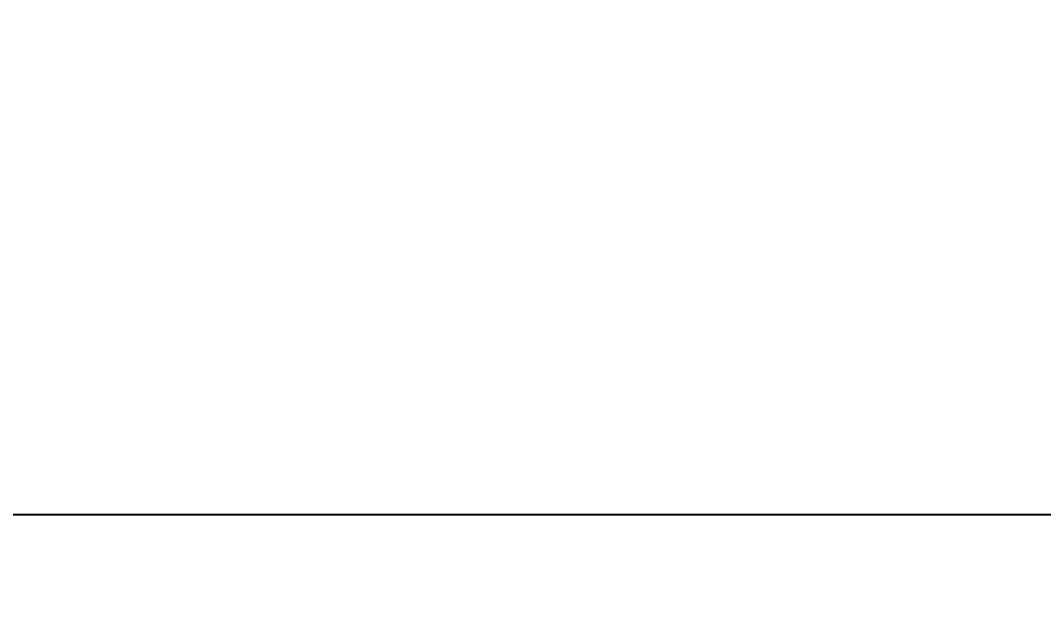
# Model space of a CAD drawing. Header units: millimetres. Extents: x 2 to 418, y 2 to 295.
# Drawn here: x 169.13 to 196.05, y 241.63 to 256.97 of the extents above; entities that cross this region are included whole.
import ezdxf

# ---------------------------------------------------------------- set-up
doc = ezdxf.new("R2010")
doc.units = ezdxf.units.MM
doc.styles.add('SLDTEXTSTYLE0', font='TXT', dxfattribs={"width": 0.75})
doc.dimstyles.new('SLDDIMSTYLE3', dxfattribs={"dimtxt": 2.38125, "dimasz": 3.302, "dimexe": 0, "dimexo": 0.0625, "dimgap": 0.595312, "dimtad": 1, "dimdec": 0, "dimlfac": 0.5, "dimrnd": 1e-09, "dimzin": 12, "dimdsep": 46, "dimtxsty": 'SLDTEXTSTYLE0', "dimsah": 1, "dimcen": 0.09, "dimadec": 0, "dimazin": 3, "dimtfac": 1, "dimtdec": 0, "dimtofl": 0, "dimtmove": 0, "dimatfit": 3, "dimfxl": 0, "dimfrac": 2, "dimtolj": 1, "dimtzin": 12, "dimarcsym": 0})

# ---------------------------------------------------------------- blocks, each defined once
blk = doc.blocks.new('_D_8')
at = {"color": 7, "linetype": 'Continuous', "lineweight": 18}
for p, q in [((138.969, 219.999), (138.969, 266.999)), ((392.969, 219.999), (392.969, 266.999)), ((392.969, 265.999), (138.969, 265.999))]:
    blk.add_line(p, q, dxfattribs=at)
for points in [[(138.969, 265.999), (142.271, 265.491), (142.271, 266.507)], [(392.969, 265.999), (389.667, 266.507), (389.667, 265.491)]]:
    blk.add_solid(points, dxfattribs=at)
at = {"color": 7, "linetype": 'Continuous', "lineweight": 18, "insert": (241.119, 269.069), "char_height": 2.3813, "attachment_point": 1, "style": 'SLDTEXTSTYLE0'}
blk.add_mtext('127', dxfattribs=at)
blk = doc.blocks.new('_D_9')
at = {"color": 7, "linetype": 'Continuous', "lineweight": 18}
for p, q in [((138.969, 219.999), (138.969, 261.149)), ((232.969, 256.999), (232.969, 261.149)), ((232.969, 260.149), (138.969, 260.149))]:
    blk.add_line(p, q, dxfattribs=at)
for points in [[(138.969, 260.149), (142.271, 259.641), (142.271, 260.657)], [(232.969, 260.149), (229.667, 260.657), (229.667, 259.641)]]:
    blk.add_solid(points, dxfattribs=at)
at = {"color": 7, "linetype": 'Continuous', "lineweight": 18, "insert": (167.077, 263.219), "char_height": 2.3813, "attachment_point": 1, "style": 'SLDTEXTSTYLE0'}
blk.add_mtext('47', dxfattribs=at)

msp = doc.modelspace()

# ---------------------------------------------------------------- linework, layer by layer
at = {"color": 7, "linetype": 'Continuous', "lineweight": 25}
msp.add_line((138.969, 243.97), (222.969, 243.97), dxfattribs=at)

# ---------------------------------------------------------------- dimensions: what is measured, and where the dimension line sits
at = {"color": 7, "linetype": 'Continuous', "lineweight": 18}
for base, p1, picture, middle in [((138.969, 265.999), (392.969, 218.999), '_D_8', (243.759, 265.999)), ((138.969, 260.149), (232.969, 255.999), '_D_9', (168.837, 260.149))]:
    dim = msp.add_linear_dim(base=base, p1=p1, p2=(138.969, 218.999), dimstyle='SLDDIMSTYLE3', dxfattribs=at)
    dim.commit()
    dim.dimension.update_dxf_attribs({"geometry": picture, "text_midpoint": middle, "dimtype": 160})

doc.saveas('drawing.dxf')
